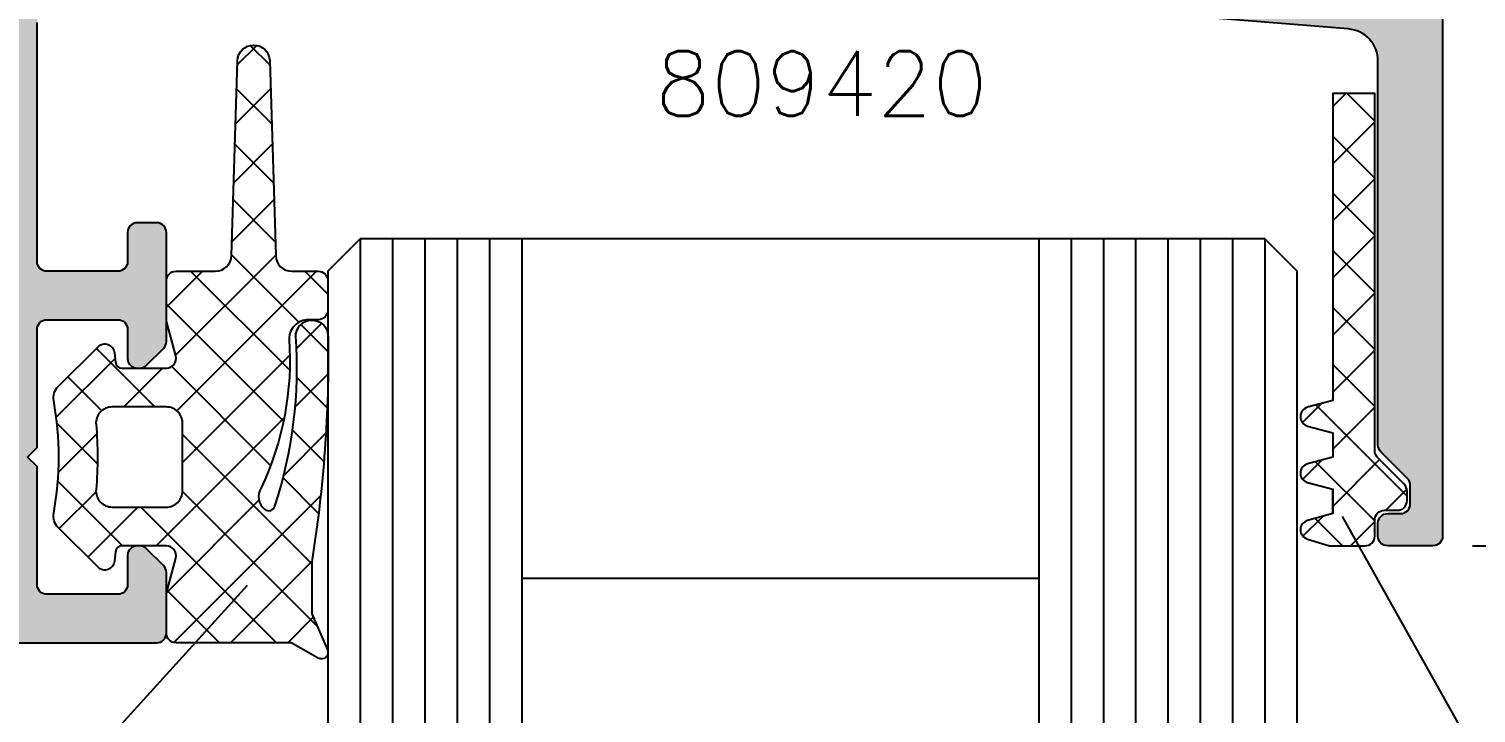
# Model space of a CAD drawing. Extents: x 0 to 4131, y -1600 to 527.
# Drawn here: x 1044.75 to 1089.53, y -885.99 to -864.81 of the extents above; entities that cross this region are included whole.
import ezdxf

# ---------------------------------------------------------------- set-up
doc = ezdxf.new("R2010")
doc.units = 0
doc.header["$LTSCALE"] = 7.5
doc.header["$MEASUREMENT"] = 0
doc.layers.get('0').update_dxf_attribs({"linetype": 'CONTINUOUS'})
doc.layers.get('DEFPOINTS').update_dxf_attribs({"linetype": 'CONTINUOUS'})
for name, color, linetype in [('FILL', 8, 'CONTINUOUS'), ('GOMMA', 3, 'CONTINUOUS'), ('GROSSA', 4, 'CONTINUOUS'), ('QUOTE', 254, 'CONTINUOUS'), ('TRATTEGGI', 140, 'CONTINUOUS'), ('VETRO', 6, 'CONTINUOUS')]:
    doc.layers.add(name, color=color, linetype=linetype)
doc.styles.get("Standard").update_dxf_attribs({"font": 'romans.shx'})
doc.dimstyles.new('SCALA_1-1$0', dxfattribs={"dimtxt": 2, "dimasz": 1, "dimexe": 1.5, "dimexo": 1.5, "dimgap": 1, "dimtad": 3, "dimdsep": 46, "dimtxsty": 'Standard', "dimblk1": 'PUNTO', "dimblk2": 'PUNTO', "dimsah": 1, "dimcen": 0.09, "dimclrt": 2, "dimadec": 0, "dimazin": 0, "dimtfac": 0.7, "dimtmove": 0, "dimatfit": 3, "dimldrblk": 'PUNTO', "dimfxl": 1, "dimtolj": 2, "dimarcsym": 0})

# ---------------------------------------------------------------- blocks, each defined once
blk = doc.blocks.new('PUNTO')
blk.add_line((-1, 0), (1, 0))
at = {"const_width": 0.35}
blk.add_lwpolyline([(-0.175, 0, 1), (0.175, 0, 1)], format="xyb", close=True, dxfattribs=at)
blk = doc.blocks.new('*D438')
at = {"layer": 'DEFPOINTS', "color": 0, "transparency": 16777216}
for p in [(1087.925, -836.812), (1087.925, -880.812), (1099.041, -880.812)]:
    blk.add_point(p, dxfattribs=at)
at = {"layer": 'QUOTE', "color": 0, "lineweight": -2, "transparency": 16777216}
for p, q in [((1089.425, -836.812), (1100.541, -836.812)), ((1099.041, -837.812), (1099.041, -879.812)), ((1089.425, -880.812), (1100.541, -880.812))]:
    blk.add_line(p, q, dxfattribs=at)
for p, rotation in [((1099.041, -836.812), 90), ((1099.041, -880.812), 270)]:
    blk.add_blockref('PUNTO', p, dxfattribs=dict(at, rotation=rotation))
at = {"layer": 'QUOTE', "color": 2, "transparency": 16777216, "insert": (1097.041, -858.812), "char_height": 2, "attachment_point": 5, "rotation": 90}
blk.add_mtext('\\A2;44', dxfattribs=at)

msp = doc.modelspace()

# ---------------------------------------------------------------- hatches: boundary and pattern name
at = {"layer": 'FILL'}
h = msp.add_hatch(color=253, dxfattribs=at)
h.paths.add_polyline_path([(1045.2991, -835.3125), (1047.4991, -835.3125, -0.4142136), (1047.7991, -835.6125), (1047.7991, -836.5125, 0.4517884), (1048.137, -836.8101, 0.2320248), (1048.387, -836.7246), (1048.9112, -836.2003, 0.1989124), (1048.9991, -835.9882), (1048.9991, -834.1125, 0.4142136), (1048.6991, -833.8125), (939.9991, -833.8125, 0.4142136), (938.9991, -834.8125), (938.9991, -882.8125, 0.4142136), (939.9991, -883.8125), (1048.6991, -883.8125, 0.4142136), (1048.9991, -883.5125), (1048.9991, -881.6367, 0.1989124), (1048.9112, -881.4246), (1048.387, -880.9003, 0.2320248), (1048.137, -880.8149, 0.4517884), (1047.7991, -881.1125), (1047.7991, -882.0125, -0.4142136), (1047.4991, -882.3125), (1045.2991, -882.3125, -0.4142136), (1044.9991, -882.0125), (1044.9991, -878.3609), (1044.6991, -878.0625), (1044.9991, -877.764), (1044.9991, -874.1125, -0.4142136), (1045.2991, -873.8125), (1047.4991, -873.8125, -0.4142136), (1047.7991, -874.1125), (1047.7991, -875.0125, 0.4517884), (1048.137, -875.3101, 0.2320248), (1048.387, -875.2246), (1048.9112, -874.7003, 0.1989124), (1048.9991, -874.4882), (1048.9991, -871.1125, 0.4142136), (1048.6991, -870.8125), (1048.0991, -870.8125, 0.4142136), (1047.7991, -871.1125), (1047.7991, -872.0125, -0.4142136), (1047.4991, -872.3125), (1045.2991, -872.3125, -0.4142136), (1044.9991, -872.0125), (1044.9991, -864.6125, -0.4142136), (1045.2991, -864.3125), (1047.4991, -864.3125, 0.4142136), (1047.7991, -864.0125, -0.4142136), (1048.0991, -863.7125), (1050.8957, -863.7125, -0.4142136), (1051.1957, -864.0125, 0.4142136), (1051.4957, -864.3125), (1054.2957, -864.3125, 0.4142136), (1054.5957, -864.0125, -0.4142136), (1054.8957, -863.7125), (1057.6957, -863.7125, -0.4142136), (1057.9957, -864.0125, 0.4142136), (1058.2957, -864.3125), (1062.6991, -864.3125, 0.4142136), (1062.9991, -864.0125), (1062.9991, -862.8367, 0.1989124), (1062.9112, -862.6246), (1062.387, -862.1003, 0.2320248), (1062.137, -862.0149, 0.4517884), (1061.7991, -862.3125), (1061.7991, -862.8125, -0.4142136), (1061.4991, -863.1125), (1060.5002, -863.1125, -0.2679492), (1060.2404, -862.9625), (1059.0857, -860.9625, 0.2679492), (1058.8259, -860.8125), (1046.9991, -860.8125, -1), (1046.9991, -856.8125), (1058.8259, -856.8125, 0.2679492), (1059.0857, -856.6625), (1060.2404, -854.6625, -0.2679492), (1060.5002, -854.5125), (1061.4991, -854.5125, -0.4142136), (1061.7991, -854.8125), (1061.7991, -855.3125, 0.4517884), (1062.137, -855.6101, 0.2320248), (1062.387, -855.5246), (1062.9112, -855.0003, 0.1989124), (1062.9991, -854.7882), (1062.9991, -853.6125, 0.4142136), (1062.6991, -853.3125), (1058.2957, -853.3125, 0.4142136), (1057.9957, -853.6125, -0.4142136), (1057.6957, -853.9125), (1054.8957, -853.9125, -0.4142136), (1054.5957, -853.6125, 0.4142136), (1054.2957, -853.3125), (1051.4957, -853.3125, 0.4142136), (1051.1957, -853.6125, -0.4142136), (1050.8957, -853.9125), (1048.0991, -853.9125, -0.4142136), (1047.7991, -853.6125, 0.4142136), (1047.4991, -853.3125), (1045.2991, -853.3125, -0.4142136), (1044.9991, -853.0125), (1044.9991, -845.6125, -0.4142136), (1045.2991, -845.3125), (1047.4991, -845.3125, -0.4142136), (1047.7991, -845.6125), (1047.7991, -846.5125, 0.4142136), (1048.0991, -846.8125), (1048.6991, -846.8125, 0.4142136), (1048.9991, -846.5125), (1048.9991, -843.1367, 0.1989124), (1048.9112, -842.9246), (1048.387, -842.4003, 0.2320248), (1048.137, -842.3149, 0.4517884), (1047.7991, -842.6125), (1047.7991, -843.5125, -0.4142136), (1047.4991, -843.8125), (1045.2991, -843.8125, -0.4142136), (1044.9991, -843.5125), (1044.9991, -839.8609), (1044.6991, -839.5625), (1044.9991, -839.264), (1044.9991, -835.6125, -0.4142136)])
h.paths.add_polyline_path([(1042.9991, -836.1125), (1042.9991, -881.5125, -0.4142136), (1042.6991, -881.8125), (1036.9991, -881.8125), (1036.9991, -882.0125), (997.4991, -882.0125), (997.4991, -881.8125), (991.4991, -881.8125), (991.4991, -882.0125), (951.9991, -882.0125), (951.9991, -881.8125), (946.2991, -881.8125, -0.4142136), (945.9991, -881.5125), (945.9991, -879.1125, 0.4142136), (945.6991, -878.8125), (944.7991, -878.8125, 0.4142136), (944.4991, -879.1125), (944.4991, -881.5125, -0.4142136), (944.1991, -881.8125), (941.2991, -881.8125, -0.4142136), (940.9991, -881.5125), (940.9991, -836.1125, -0.4142136), (941.2991, -835.8125), (944.1991, -835.8125, -0.4142136), (944.4991, -836.1125), (944.4991, -838.5125, 0.4142136), (944.7991, -838.8125), (945.6991, -838.8125, 0.4142136), (945.9991, -838.5125), (945.9991, -836.1125, -0.4142136), (946.2991, -835.8125), (951.9991, -835.8125), (951.9991, -835.6125), (991.4991, -835.6125), (991.4991, -835.8125), (997.4991, -835.8125), (997.4991, -835.6125), (1036.9991, -835.6125), (1036.9991, -835.8125), (1042.6991, -835.8125, -0.4142136)], flags=16)
h = msp.add_hatch(color=253, dxfattribs=at)
edge = h.paths.add_edge_path()
edge.add_line((1086.4991, -880.5125), (1086.4991, -880.1125))
edge.add_arc((1086.7991, -880.1125), 0.3, 90, 180, ccw=False)
edge.add_line((1086.7991, -879.8125), (1087.1991, -879.8125))
edge.add_arc((1087.1991, -879.5125), 0.3, 270, 360)
edge.add_line((1087.4991, -879.5125), (1087.4991, -878.9367))
edge.add_arc((1087.1991, -878.9367), 0.3, 0, 45)
edge.add_line((1087.4112, -878.7246), (1086.587, -877.9003))
edge.add_arc((1086.7991, -877.6882), 0.3, 180, 225, ccw=False)
edge.add_line((1086.4991, -877.6882), (1086.4991, -865.8097))
edge.add_arc((1085.4991, -865.8097), 1, 360, 445.35067)
edge.add_line((1085.5801, -864.813), (1080.4132, -864.3928))
edge.add_arc((1080.4943, -863.3961), 1, 180, 265.35067, ccw=False)
edge.add_line((1079.4943, -863.3961), (1079.4943, -858.8125))
edge.add_line((1079.4943, -858.8125), (1079.4943, -854.2288))
edge.add_arc((1080.4943, -854.2288), 1, 94.64933, 180, ccw=False)
edge.add_line((1080.4132, -853.2321), (1085.5801, -852.8119))
edge.add_arc((1085.4991, -851.8152), 1, 274.64933, 360)
edge.add_line((1086.4991, -851.8152), (1086.4991, -839.9367))
edge.add_arc((1086.7991, -839.9367), 0.3, 135, 180, ccw=False)
edge.add_line((1086.587, -839.7246), (1087.4112, -838.9003))
edge.add_arc((1087.1991, -838.6882), 0.3, 315, 360)
edge.add_line((1087.4991, -838.6882), (1087.4991, -838.1125))
edge.add_arc((1087.1991, -838.1125), 0.3, 0, 90)
edge.add_line((1087.1991, -837.8125), (1086.7991, -837.8125))
edge.add_arc((1086.7991, -837.5125), 0.3, 180, 270, ccw=False)
edge.add_line((1086.4991, -837.5125), (1086.4991, -837.1125))
edge.add_arc((1086.7991, -837.1125), 0.3, 90, 180, ccw=False)
edge.add_line((1086.7991, -836.8125), (1088.1991, -836.8125))
edge.add_arc((1088.1991, -837.1125), 0.3, 0, 90, ccw=False)
edge.add_line((1088.4991, -837.1125), (1088.4991, -880.5125))
edge.add_arc((1088.1991, -880.5125), 0.3, -90, 0, ccw=False)
edge.add_line((1088.1991, -880.8125), (1086.7991, -880.8125))
edge.add_arc((1086.7991, -880.5125), 0.3, 180, 270, ccw=False)
h = msp.add_hatch(dxfattribs=at)
h.set_pattern_fill('ANSI37', color=137, scale=10, angle=90, style=0)
h.set_pattern_definition([(135, (920, -960), (-0.8838835, -0.8838835), []), (225, (920, -960), (0.8838835, -0.8838835), [])])
h.paths.add_polyline_path([(1048.9991, -875.3125), (1047.6215, -875.3125, -0.3888787), (1047.4223, -875.1299), (1047.3965, -874.8352, 0.6370703), (1046.8855, -874.6492), (1045.655, -875.8797, 0.2448502), (1045.5162, -876.3203, -0.0877772), (1045.5162, -879.8046, 0.2448502), (1045.655, -880.2452), (1046.8855, -881.4758, 0.6370703), (1047.3965, -881.2898), (1047.4223, -880.995, -0.3888787), (1047.6215, -880.8125), (1048.9991, -880.8125, -0.4931454), (1049.2889, -881.1901), (1049.0093, -882.2334, 0.0655435), (1048.9991, -882.3111), (1048.9991, -883.5125, 0.4142136), (1049.2991, -883.8125), (1052.8615, -883.8125), (1053.7007, -884.2866, 0.7195149), (1053.9825, -884.0328), (1053.4991, -882.9196), (1053.4991, -881.305, 0.0345833), (1053.9991, -875.8163), (1053.9991, -874.2559, 0.9233661), (1053.0043, -874.3201, -0.097794), (1052.356, -879.5868, -0.5226703), (1052.0416, -879.6818, -0.3865361), (1051.9323, -879.0181, 0.1286776), (1052.7991, -874.4125, -0.4142136), (1053.3991, -873.8125), (1053.6991, -873.8125, 0.4142136), (1053.9991, -873.5125), (1053.9991, -872.6125, 0.4142136), (1053.6991, -872.3125), (1052.884, -872.3125, -0.4052433), (1052.3842, -871.8278), (1052.1988, -865.7971, 0.9697392), (1051.1993, -865.7971), (1051.014, -871.8278, -0.4052433), (1050.5142, -872.3125), (1049.2991, -872.3125, 0.4142136), (1048.9991, -872.6125), (1048.9991, -873.8534), (1049.2889, -874.9348, -0.4931454)])
h.paths.add_polyline_path([(1049.4991, -877.0125), (1049.4991, -879.1125, -0.4142136), (1048.9991, -879.6125), (1047.3215, -879.6125, -0.4410091), (1046.8235, -879.0672, 0.0453369), (1046.8235, -877.0577, -0.4410091), (1047.3215, -876.5125), (1048.9991, -876.5125, -0.4142136)], flags=16)
h = msp.add_hatch(dxfattribs=at)
h.set_pattern_fill('ANSI37', color=137, scale=10, angle=90, style=0)
h.set_pattern_definition([(135, (1154.4666, -949.8761), (-0.883883, -0.883883), []), (225, (1154.4666, -949.8761), (0.883883, -0.883883), [])])
h.paths.add_polyline_path([(1085.0991, -876.3163), (1084.3214, -876.5247, 0.767327), (1084.3214, -877.1043), (1085.0991, -877.3126), (1085.0991, -878.0663), (1084.3214, -878.2747, 0.767327), (1084.3214, -878.8543), (1085.0991, -879.0626), (1085.0991, -879.8163), (1084.3214, -880.0247, 0.767327), (1084.3214, -880.6043), (1084.9974, -880.8125), (1086.0991, -880.8124, 0.414205), (1086.3991, -880.5124), (1086.3991, -880.0124, -0.4142136), (1086.6991, -879.7124), (1087.0991, -879.7124, 0.4142136), (1087.3991, -879.4124), (1087.3991, -879.1167, 0.1989124), (1087.3112, -878.9046), (1086.487, -878.0803, -0.1989124), (1086.3991, -877.8682), (1086.3991, -866.8139), (1085.0991, -866.8139), (1085.0991, -870.7534)])

# ---------------------------------------------------------------- linework, layer by layer
at = {"layer": 'GOMMA'}
for points in [[(1046.8855, -874.6492, -0.6370703), (1047.3965, -874.8352), (1047.4223, -875.1299, 0.3888787), (1047.6215, -875.3125), (1048.9991, -875.3125, 0.4931454), (1049.2889, -874.9348), (1048.9991, -873.8534), (1048.9991, -872.6125, -0.4142136), (1049.2991, -872.3125), (1050.5142, -872.3125, 0.4052433), (1051.014, -871.8278), (1051.1993, -865.7971, -0.9697392), (1052.1988, -865.7971), (1052.3842, -871.8278, 0.4052433), (1052.884, -872.3125), (1053.6991, -872.3125, -0.4142136), (1053.9991, -872.6125), (1053.9991, -873.5125, -0.4142136), (1053.6991, -873.8125), (1053.3991, -873.8125, 0.4142136), (1052.7991, -874.4125, -0.1286776), (1051.9323, -879.0181, 0.3865361), (1052.0416, -879.6818, 0.5226703), (1052.356, -879.5868, 0.097794), (1053.0043, -874.3201, -1.0114688), (1054.0039, -874.3467, -0.0438089), (1053.4991, -881.305), (1053.4991, -882.9196), (1053.9825, -884.0328, -0.7195149), (1053.7007, -884.2866), (1052.8615, -883.8125), (1049.2991, -883.8125, -0.4142136), (1048.9991, -883.5125), (1048.9991, -882.3111, -0.0655435), (1049.0093, -882.2334), (1049.2889, -881.1901, 0.4931454), (1048.9991, -880.8125), (1047.6215, -880.8125, 0.3888787), (1047.4223, -880.995), (1047.3965, -881.2898, -0.6370703), (1046.8855, -881.4758), (1045.655, -880.2452, -0.2448502), (1045.5162, -879.8046, 0.0877772), (1045.5162, -876.3203, -0.2448502), (1045.655, -875.8797)], [(1048.9991, -879.6125, 0.4142136), (1049.4991, -879.1125), (1049.4991, -877.0125, 0.4142136), (1048.9991, -876.5125), (1047.3215, -876.5125, 0.4410091), (1046.8235, -877.0577, -0.0453369), (1046.8235, -879.0672, 0.4410091), (1047.3215, -879.6125)]]:
    msp.add_lwpolyline(points, format="xyb", close=True, dxfattribs=at)
msp.add_lwpolyline([(1085.0991, -879.8163), (1085.0991, -879.0626), (1085.0991, -879.8163), (1084.3214, -880.0247, 0.767327), (1084.3214, -880.6043), (1084.9974, -880.8125), (1086.0991, -880.8124, 0.4142136), (1086.3991, -880.5124), (1086.3991, -880.0124, -0.4142136), (1086.6991, -879.7124), (1087.0991, -879.7124, 0.4142136), (1087.3991, -879.4124), (1087.3991, -879.1167, 0.1989124), (1087.3112, -878.9046), (1086.487, -878.0803, -0.1989124), (1086.3991, -877.8682), (1086.3991, -866.8139), (1085.0991, -866.8139), (1085.0991, -870.7534), (1085.0991, -876.3163), (1084.3214, -876.5247, 0.767327), (1084.3214, -877.1043), (1085.0991, -877.3126), (1085.0991, -878.0663), (1084.3214, -878.2747, 0.767327), (1084.3214, -878.8543), (1085.0991, -879.0626)], format="xyb", dxfattribs=at)
at = {"layer": 'GROSSA'}
for points in [[(1088.4991, -837.1125), (1088.4991, -880.5125, -0.4142136), (1088.1991, -880.8125), (1086.7991, -880.8125, -0.4142136), (1086.4991, -880.5125), (1086.4991, -880.1125, -0.4142136), (1086.7991, -879.8125), (1087.1991, -879.8125, 0.4142136), (1087.4991, -879.5125), (1087.4991, -878.9367, 0.1989124), (1087.4112, -878.7246), (1086.587, -877.9003, -0.1989124), (1086.4991, -877.6882), (1086.4991, -865.8097, 0.3906412), (1085.5801, -864.813), (1080.4132, -864.3928, -0.3906412)], [(939.9991, -883.8125), (1048.6991, -883.8125, 0.4142136), (1048.9991, -883.5125), (1048.9991, -881.6367, 0.1989124), (1048.9112, -881.4246), (1048.387, -880.9003, 0.1989124), (1048.1748, -880.8125), (1048.0991, -880.8125, 0.4142136), (1047.7991, -881.1125), (1047.7991, -882.0125, -0.4142136), (1047.4991, -882.3125), (1045.2991, -882.3125, -0.4142136), (1044.9991, -882.0125), (1044.9991, -878.3609), (1044.6991, -878.0625), (1044.9991, -877.764), (1044.9991, -874.1125, -0.4142136), (1045.2991, -873.8125), (1047.4991, -873.8125, -0.4142136), (1047.7991, -874.1125), (1047.7991, -875.0125, 0.4142136), (1048.0991, -875.3125), (1048.1748, -875.3125, 0.1989124), (1048.387, -875.2246), (1048.9112, -874.7003, 0.1989124), (1048.9991, -874.4882), (1048.9991, -871.1125, 0.4142136), (1048.6991, -870.8125), (1048.0991, -870.8125, 0.4142136), (1047.7991, -871.1125), (1047.7991, -872.0125, -0.4142136), (1047.4991, -872.3125), (1045.2991, -872.3125, -0.4142136), (1044.9991, -872.0125), (1044.9991, -864.6125, -0.4142136)]]:
    msp.add_lwpolyline(points, format="xyb", dxfattribs=at)
at = {"layer": 'QUOTE'}
for p, q in [((1085.3905, -879.9055), (1094.237, -895.6691)), ((1051.5011, -882.0399), (1038.814, -896.0339))]:
    msp.add_line(p, q, dxfattribs=at)
at = {"layer": 'TRATTEGGI'}
for p, q in [((1054.9991, -871.3125), (1054.9991, -923.2954)), ((1055.9991, -871.3125), (1055.9991, -923.2954)), ((1056.9991, -871.3125), (1056.9991, -923.2954)), ((1057.9991, -871.3125), (1057.9991, -923.2954)), ((1058.9991, -871.3125), (1058.9991, -923.2954)), ((1076.9991, -871.3125), (1076.9991, -923.2954)), ((1077.9991, -871.3125), (1077.9991, -923.2954)), ((1078.9991, -871.3125), (1078.9991, -923.2954)), ((1079.9991, -871.3125), (1079.9991, -923.2954)), ((1080.9991, -871.3125), (1080.9991, -923.2954)), ((1081.9991, -871.3125), (1081.9991, -923.2954)), ((1082.9991, -871.3125), (1082.9991, -923.2954))]:
    msp.add_line(p, q, dxfattribs=at)
at = {"layer": 'VETRO'}
for p, q in [((1059.9991, -871.3125), (1059.9991, -923.2954)), ((1075.9991, -871.3125), (1075.9991, -923.2954)), ((1059.9991, -881.8125), (1075.9991, -881.8125))]:
    msp.add_line(p, q, dxfattribs=at)
msp.add_lwpolyline([(1083.9991, -923.2954), (1083.9991, -872.3125), (1082.9991, -871.3125), (1054.9991, -871.3125), (1053.9991, -872.3125), (1053.9991, -923.2954)], dxfattribs=at)

# ---------------------------------------------------------------- texts
at = {"layer": 'QUOTE', "color": 2}
msp.add_text('809420', height=2, dxfattribs=at).set_placement((1064.1332, -867.5045))

# ---------------------------------------------------------------- dimensions: what is measured, and where the dimension line sits
at = {"layer": 'QUOTE'}
dim = msp.add_linear_dim(base=(1099.0406, -880.8125), p1=(1087.9251, -836.8125), p2=(1087.9251, -880.8125), angle=90, dimstyle='SCALA_1-1$0', dxfattribs=at)
dim.commit()
dim.dimension.update_dxf_attribs({"geometry": '*D438', "text_midpoint": (1097.0406, -858.8125)})

doc.saveas('drawing.dxf')
